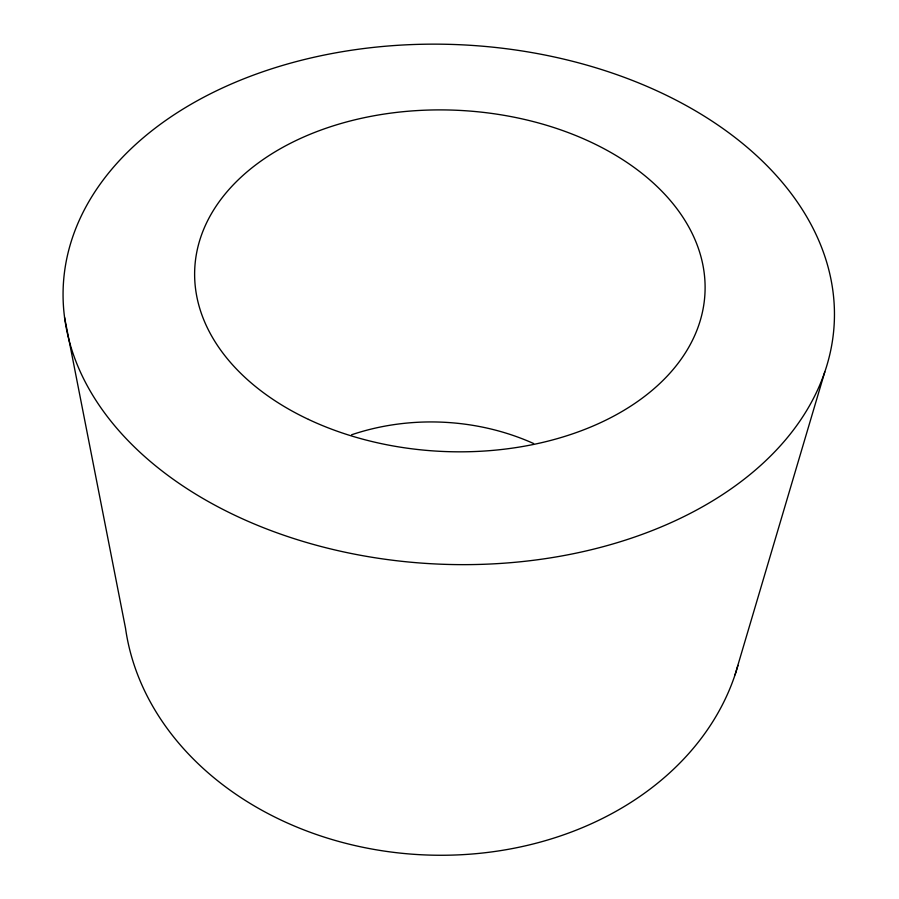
<?xml version="1.0" encoding="UTF-8"?>
<svg xmlns="http://www.w3.org/2000/svg" width="899" height="899" viewBox="0 0 899 899"><rect width="100%" height="100%" fill="white"/><g stroke="black" fill="none" stroke-linecap="round" stroke-linejoin="round"><path stroke-width="1.35" d="M735.056 674.778L824.799 371.905A385.929 259.901 2.7 0 0 335.001 52.974A385.929 259.901 2.7 0 0 186.475 488.314A385.929 259.901 2.7 0 0 824.799 371.905M64.559 317.414L125.534 628.311A311.144 249.843 2.7 0 0 417.619 854.556A311.144 249.843 2.7 0 0 737.944 665.417M351.565 434.79A206.433 164.978 2.7 0 1 533.635 443.533M308.447 419.395A255.395 170.731 2.7 0 0 704.591 298.367A255.395 170.731 2.7 0 0 336.563 124.826A255.395 170.731 2.7 0 0 308.447 419.395"/></g></svg>
